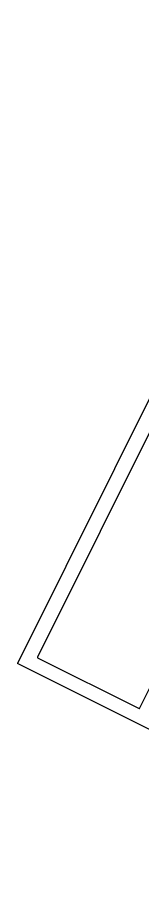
# Model space of a CAD drawing. Header units: millimetres. Extents: x -30782 to 40110, y 35885 to 73818.
# Drawn here: x 6879 to 7021, y 60208 to 61194 of the extents above; entities that cross this region are included whole.
import ezdxf

# ---------------------------------------------------------------- set-up
doc = ezdxf.new("R2010")
doc.units = ezdxf.units.MM

# ---------------------------------------------------------------- blocks, each defined once
blk = doc.blocks.new('A$C3B9F700E')
for p, q in [((365.48, 1488.58, -685.71), (0, 756.66, -685.71)), ((373.65, 1466.4, -685.71), (22.82, 763.82, -685.71)), ((138.77, 705.92, -685.71), (489.41, 1408.14, -685.71)), ((22.82, 763.82, -685.71), (23.01, 763.28, -685.71)), ((23.01, 763.28, -685.71), (138.23, 705.74, -685.71)), ((508.19, 502.9, -685.71), (0, 756.66, -685.71)), ((138.23, 705.74, -685.71), (138.77, 705.92, -685.71))]:
    blk.add_line(p, q)

msp = doc.modelspace()

# ---------------------------------------------------------------- block references
msp.add_blockref('A$C3B9F700E', (6878.71, 59705.19))

doc.saveas('drawing.dxf')
